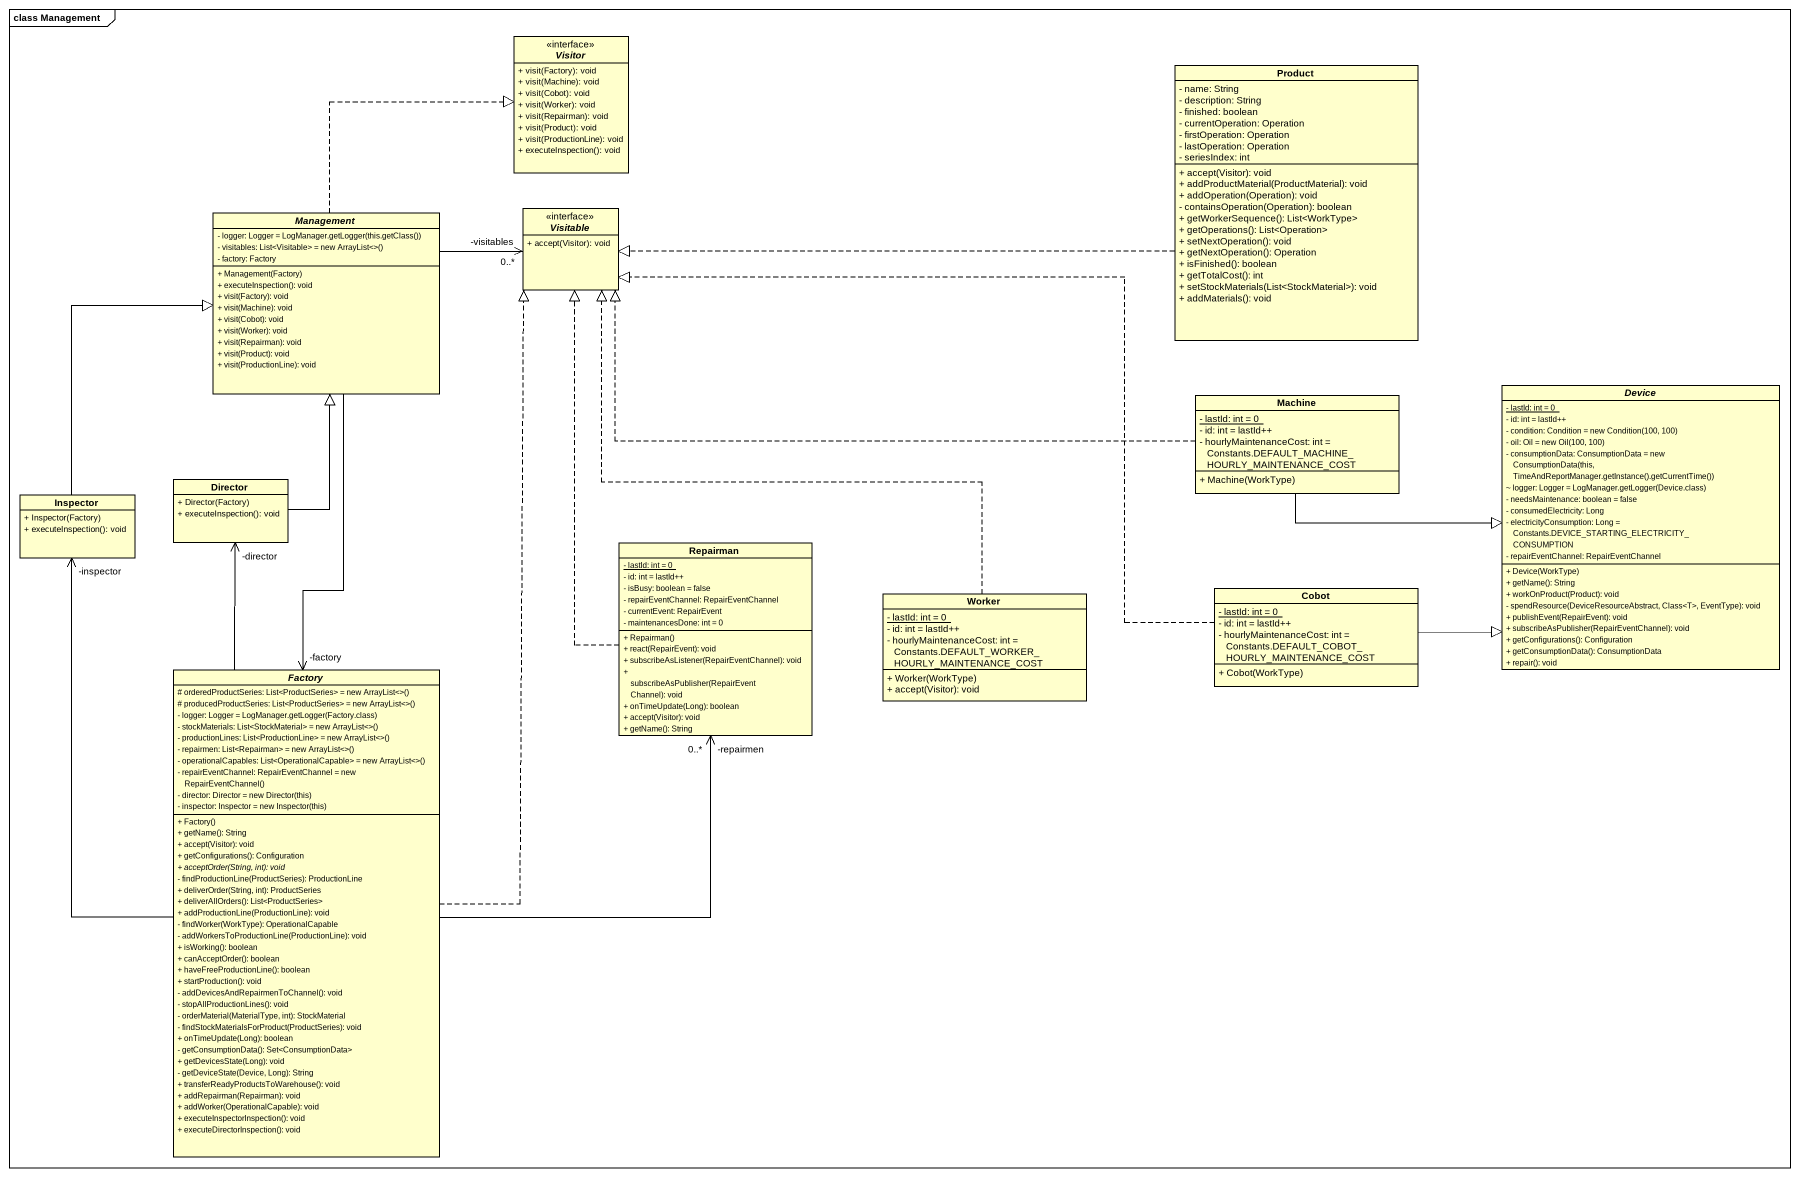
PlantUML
@startuml
mainframe class Management
hide circle
hide empty members
skinparam classAttributeIconSize 0
interface Visitor <<interface>> {
  + visit(Factory): void
  + visit(Machine): void
  + visit(Cobot): void
  + visit(Worker): void
  + visit(Repairman): void
  + visit(Product): void
  + visit(ProductionLine): void
  + executeInspection(): void
}
class Product {
  - name: String
  - description: String
  - finished: boolean
  - currentOperation: Operation
  - firstOperation: Operation
  - lastOperation: Operation
  - seriesIndex: int
  + accept(Visitor): void
  + addProductMaterial(ProductMaterial): void
  + addOperation(Operation): void
  - containsOperation(Operation): boolean
  + getWorkerSequence(): List<WorkType>
  + getOperations(): List<Operation>
  + setNextOperation(): void
  + getNextOperation(): Operation
  + isFinished(): boolean
  + getTotalCost(): int
  + setStockMaterials(List<StockMaterial>): void
  + addMaterials(): void
}
abstract class Management {
  {field} - logger: Logger = LogManager.getLogger(this.getClass())
  {field} - visitables: List<Visitable> = new ArrayList<>()
  - factory: Factory
  + Management(Factory)
  + executeInspection(): void
  + visit(Factory): void
  + visit(Machine): void
  + visit(Cobot): void
  + visit(Worker): void
  + visit(Repairman): void
  + visit(Product): void
  + visit(ProductionLine): void
}
interface Visitable <<interface>> {
  + accept(Visitor): void
}
class Machine {
  {static} - lastId: int = 0
  - id: int = lastId++
  - hourlyMaintenanceCost: int = Constants.DEFAULT_MACHINE_HOURLY_MAINTENANCE_COST
  + Machine(WorkType)
}
abstract class Device {
  {static} - lastId: int = 0
  - id: int = lastId++
  {field} - condition: Condition = new Condition(100, 100)
  {field} - oil: Oil = new Oil(100, 100)
  {field} - consumptionData: ConsumptionData = new ConsumptionData(this, TimeAndReportManager.getInstance().getCurrentTime())
  {field} ~ logger: Logger = LogManager.getLogger(Device.class)
  - needsMaintenance: boolean = false
  - consumedElectricity: Long
  - electricityConsumption: Long = Constants.DEVICE_STARTING_ELECTRICITY_CONSUMPTION
  - repairEventChannel: RepairEventChannel
  + Device(WorkType)
  + getName(): String
  + workOnProduct(Product): void
  - spendResource(DeviceResourceAbstract, Class<T>, EventType): void
  + publishEvent(RepairEvent): void
  + subscribeAsPublisher(RepairEventChannel): void
  + getConfigurations(): Configuration
  + getConsumptionData(): ConsumptionData
  + repair(): void
}
class Director {
  + Director(Factory)
  + executeInspection(): void
}
class Inspector {
  + Inspector(Factory)
  + executeInspection(): void
}
class Repairman {
  {static} - lastId: int = 0
  - id: int = lastId++
  - isBusy: boolean = false
  - repairEventChannel: RepairEventChannel
  - currentEvent: RepairEvent
  - maintenancesDone: int = 0
  + Repairman()
  + react(RepairEvent): void
  + subscribeAsListener(RepairEventChannel): void
  + subscribeAsPublisher(RepairEventChannel): void
  + onTimeUpdate(Long): boolean
  + accept(Visitor): void
  + getName(): String
}
class Worker {
  {static} - lastId: int = 0
  - id: int = lastId++
  - hourlyMaintenanceCost: int = Constants.DEFAULT_WORKER_HOURLY_MAINTENANCE_COST
  + Worker(WorkType)
  + accept(Visitor): void
}
class Cobot {
  {static} - lastId: int = 0
  - id: int = lastId++
  - hourlyMaintenanceCost: int = Constants.DEFAULT_COBOT_HOURLY_MAINTENANCE_COST
  + Cobot(WorkType)
}
abstract class Factory {
  {field} # orderedProductSeries: List<ProductSeries> = new ArrayList<>()
  {field} # producedProductSeries: List<ProductSeries> = new ArrayList<>()
  {field} - logger: Logger = LogManager.getLogger(Factory.class)
  {field} - stockMaterials: List<StockMaterial> = new ArrayList<>()
  {field} - productionLines: List<ProductionLine> = new ArrayList<>()
  {field} - repairmen: List<Repairman> = new ArrayList<>()
  {field} - operationalCapables: List<OperationalCapable> = new ArrayList<>()
  {field} - repairEventChannel: RepairEventChannel = new RepairEventChannel()
  {field} - director: Director = new Director(this)
  {field} - inspector: Inspector = new Inspector(this)
  + Factory()
  + getName(): String
  + accept(Visitor): void
  + getConfigurations(): Configuration
  {abstract} + acceptOrder(String, int): void
  - findProductionLine(ProductSeries): ProductionLine
  + deliverOrder(String, int): ProductSeries
  + deliverAllOrders(): List<ProductSeries>
  + addProductionLine(ProductionLine): void
  - findWorker(WorkType): OperationalCapable
  - addWorkersToProductionLine(ProductionLine): void
  + isWorking(): boolean
  + canAcceptOrder(): boolean
  + haveFreeProductionLine(): boolean
  + startProduction(): void
  - addDevicesAndRepairmenToChannel(): void
  - stopAllProductionLines(): void
  - orderMaterial(MaterialType, int): StockMaterial
  - findStockMaterialsForProduct(ProductSeries): void
  + onTimeUpdate(Long): boolean
  - getConsumptionData(): Set<ConsumptionData>
  + getDevicesState(Long): void
  - getDeviceState(Device, Long): String
  + transferReadyProductsToWarehouse(): void
  + addRepairman(Repairman): void
  + addWorker(OperationalCapable): void
  + executeInspectorInspection(): void
  + executeDirectorInspection(): void
}
Product .left.|> Visitable
Management .up.|> Visitor
Management -right-> "-visitables\n0..*" Visitable
Management --> "-factory" Factory
Machine .left.|> Visitable
Machine -right-|> Device
Director -up-|> Management
Inspector -up-|> Management
Repairman .up.|> Visitable
Worker .up.|> Visitable
Cobot .left.|> Visitable
Cobot -right-|> Device
Factory .up.|> Visitable
Factory -up-> "-director" Director
Factory -up-> "-inspector" Inspector
Factory -up-> "-repairmen\n0..*" Repairman
@enduml
